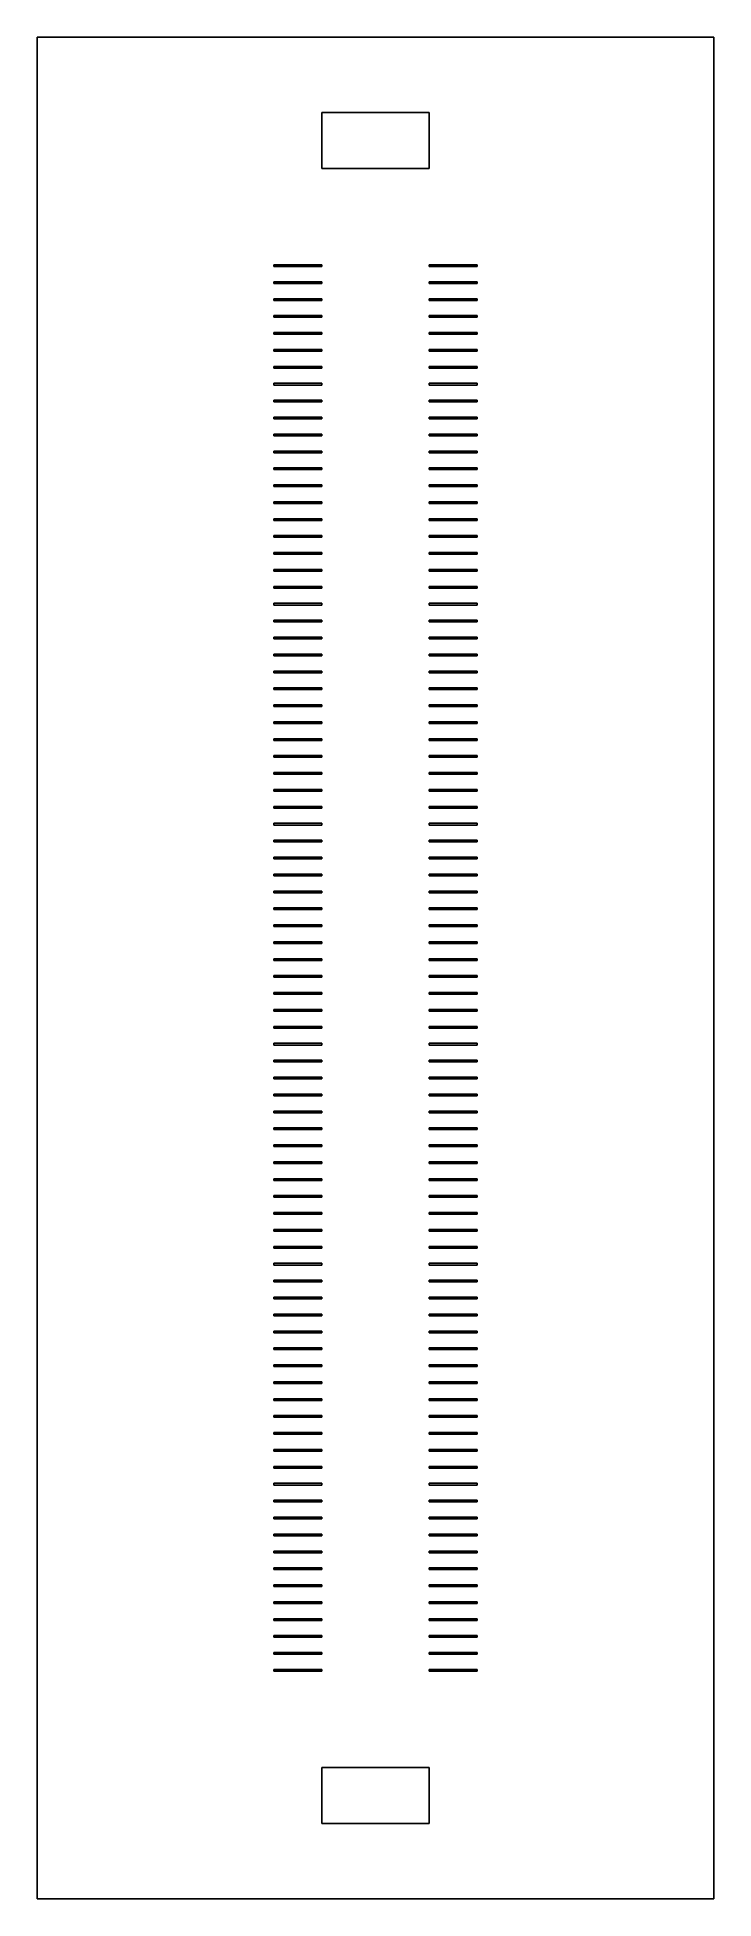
# Model space of a CAD drawing. Header units: millimetres. Extents: x -57.5 to -37.5, y 4 to 59.
import ezdxf

# ---------------------------------------------------------------- set-up
doc = ezdxf.new("R2010")
doc.units = ezdxf.units.MM

msp = doc.modelspace()

# ---------------------------------------------------------------- linework, layer by layer
at = {"color": 7, "linetype": 'Continuous', "lineweight": 25}
for p, q in [((-57.5, 59), (-57.5, 4)), ((-37.5, 59), (-57.5, 59)), ((-37.5, 4), (-37.5, 59)), ((-49.085, 56.78), (-49.085, 55.12)), ((-45.915, 56.78), (-49.085, 56.78)), ((-45.915, 55.12), (-45.915, 56.78)), ((-49.085, 55.12), (-45.915, 55.12)), ((-50.51, 52.275), (-50.51, 52.225)), ((-49.09, 52.275), (-50.51, 52.275)), ((-49.09, 52.225), (-49.09, 52.275)), ((-45.91, 52.275), (-45.91, 52.225)), ((-44.49, 52.275), (-45.91, 52.275)), ((-44.49, 52.225), (-44.49, 52.275)), ((-50.51, 52.225), (-49.09, 52.225)), ((-50.51, 51.775), (-50.51, 51.725)), ((-49.09, 51.775), (-50.51, 51.775)), ((-50.51, 51.725), (-49.09, 51.725)), ((-49.09, 51.725), (-49.09, 51.775)), ((-45.91, 52.225), (-44.49, 52.225)), ((-45.91, 51.775), (-45.91, 51.725)), ((-44.49, 51.775), (-45.91, 51.775)), ((-45.91, 51.725), (-44.49, 51.725)), ((-44.49, 51.725), (-44.49, 51.775)), ((-50.51, 51.275), (-50.51, 51.225)), ((-49.09, 51.275), (-50.51, 51.275)), ((-50.51, 51.225), (-49.09, 51.225)), ((-49.09, 51.225), (-49.09, 51.275)), ((-45.91, 51.275), (-45.91, 51.225)), ((-44.49, 51.275), (-45.91, 51.275)), ((-45.91, 51.225), (-44.49, 51.225)), ((-44.49, 51.225), (-44.49, 51.275)), ((-50.51, 50.775), (-50.51, 50.725)), ((-49.09, 50.775), (-50.51, 50.775)), ((-50.51, 50.725), (-49.09, 50.725)), ((-49.09, 50.725), (-49.09, 50.775)), ((-45.91, 50.775), (-45.91, 50.725)), ((-44.49, 50.775), (-45.91, 50.775)), ((-45.91, 50.725), (-44.49, 50.725)), ((-44.49, 50.725), (-44.49, 50.775)), ((-50.51, 50.275), (-50.51, 50.225)), ((-49.09, 50.275), (-50.51, 50.275)), ((-50.51, 50.225), (-49.09, 50.225)), ((-49.09, 50.225), (-49.09, 50.275)), ((-45.91, 50.275), (-45.91, 50.225)), ((-44.49, 50.275), (-45.91, 50.275)), ((-45.91, 50.225), (-44.49, 50.225)), ((-44.49, 50.225), (-44.49, 50.275)), ((-50.51, 49.775), (-50.51, 49.725)), ((-49.09, 49.775), (-50.51, 49.775)), ((-50.51, 49.725), (-49.09, 49.725)), ((-49.09, 49.725), (-49.09, 49.775)), ((-45.91, 49.775), (-45.91, 49.725)), ((-44.49, 49.775), (-45.91, 49.775)), ((-45.91, 49.725), (-44.49, 49.725)), ((-44.49, 49.725), (-44.49, 49.775)), ((-50.51, 49.275), (-50.51, 49.225)), ((-49.09, 49.275), (-50.51, 49.275)), ((-50.51, 49.225), (-49.09, 49.225)), ((-49.09, 49.225), (-49.09, 49.275)), ((-45.91, 49.275), (-45.91, 49.225)), ((-44.49, 49.275), (-45.91, 49.275)), ((-45.91, 49.225), (-44.49, 49.225)), ((-44.49, 49.225), (-44.49, 49.275)), ((-50.51, 48.775), (-50.51, 48.725)), ((-49.09, 48.775), (-50.51, 48.775)), ((-50.51, 48.725), (-49.09, 48.725)), ((-49.09, 48.725), (-49.09, 48.775)), ((-45.91, 48.775), (-45.91, 48.725)), ((-44.49, 48.775), (-45.91, 48.775)), ((-45.91, 48.725), (-44.49, 48.725)), ((-44.49, 48.725), (-44.49, 48.775)), ((-50.51, 48.275), (-50.51, 48.225)), ((-49.09, 48.275), (-50.51, 48.275)), ((-50.51, 48.225), (-49.09, 48.225)), ((-49.09, 48.225), (-49.09, 48.275)), ((-45.91, 48.275), (-45.91, 48.225)), ((-44.49, 48.275), (-45.91, 48.275)), ((-45.91, 48.225), (-44.49, 48.225)), ((-44.49, 48.225), (-44.49, 48.275)), ((-50.51, 47.775), (-50.51, 47.725)), ((-49.09, 47.775), (-50.51, 47.775)), ((-50.51, 47.725), (-49.09, 47.725)), ((-49.09, 47.725), (-49.09, 47.775)), ((-45.91, 47.775), (-45.91, 47.725)), ((-44.49, 47.775), (-45.91, 47.775)), ((-45.91, 47.725), (-44.49, 47.725)), ((-44.49, 47.725), (-44.49, 47.775)), ((-50.51, 47.275), (-50.51, 47.225)), ((-49.09, 47.275), (-50.51, 47.275)), ((-50.51, 47.225), (-49.09, 47.225)), ((-50.51, 46.775), (-50.51, 46.725)), ((-49.09, 46.775), (-50.51, 46.775)), ((-49.09, 47.225), (-49.09, 47.275)), ((-49.09, 46.725), (-49.09, 46.775)), ((-45.91, 47.275), (-45.91, 47.225)), ((-44.49, 47.275), (-45.91, 47.275)), ((-45.91, 47.225), (-44.49, 47.225)), ((-45.91, 46.775), (-45.91, 46.725)), ((-44.49, 46.775), (-45.91, 46.775)), ((-44.49, 47.225), (-44.49, 47.275)), ((-44.49, 46.725), (-44.49, 46.775)), ((-50.51, 46.725), (-49.09, 46.725)), ((-50.51, 46.275), (-50.51, 46.225)), ((-49.09, 46.275), (-50.51, 46.275)), ((-50.51, 46.225), (-49.09, 46.225)), ((-49.09, 46.225), (-49.09, 46.275)), ((-45.91, 46.725), (-44.49, 46.725)), ((-45.91, 46.275), (-45.91, 46.225)), ((-44.49, 46.275), (-45.91, 46.275)), ((-45.91, 46.225), (-44.49, 46.225)), ((-44.49, 46.225), (-44.49, 46.275)), ((-50.51, 45.775), (-50.51, 45.725)), ((-49.09, 45.775), (-50.51, 45.775)), ((-50.51, 45.725), (-49.09, 45.725)), ((-49.09, 45.725), (-49.09, 45.775)), ((-45.91, 45.775), (-45.91, 45.725)), ((-44.49, 45.775), (-45.91, 45.775)), ((-45.91, 45.725), (-44.49, 45.725)), ((-44.49, 45.725), (-44.49, 45.775)), ((-50.51, 45.275), (-50.51, 45.225)), ((-49.09, 45.275), (-50.51, 45.275)), ((-50.51, 45.225), (-49.09, 45.225)), ((-49.09, 45.225), (-49.09, 45.275)), ((-45.91, 45.275), (-45.91, 45.225)), ((-44.49, 45.275), (-45.91, 45.275)), ((-45.91, 45.225), (-44.49, 45.225)), ((-44.49, 45.225), (-44.49, 45.275)), ((-50.51, 44.775), (-50.51, 44.725)), ((-49.09, 44.775), (-50.51, 44.775)), ((-50.51, 44.725), (-49.09, 44.725)), ((-49.09, 44.725), (-49.09, 44.775)), ((-45.91, 44.775), (-45.91, 44.725)), ((-44.49, 44.775), (-45.91, 44.775)), ((-45.91, 44.725), (-44.49, 44.725)), ((-44.49, 44.725), (-44.49, 44.775)), ((-50.51, 44.275), (-50.51, 44.225)), ((-49.09, 44.275), (-50.51, 44.275)), ((-50.51, 44.225), (-49.09, 44.225)), ((-49.09, 44.225), (-49.09, 44.275)), ((-45.91, 44.275), (-45.91, 44.225)), ((-44.49, 44.275), (-45.91, 44.275)), ((-45.91, 44.225), (-44.49, 44.225)), ((-44.49, 44.225), (-44.49, 44.275)), ((-50.51, 43.775), (-50.51, 43.725)), ((-49.09, 43.775), (-50.51, 43.775)), ((-50.51, 43.725), (-49.09, 43.725)), ((-49.09, 43.725), (-49.09, 43.775)), ((-45.91, 43.775), (-45.91, 43.725)), ((-44.49, 43.775), (-45.91, 43.775)), ((-45.91, 43.725), (-44.49, 43.725)), ((-44.49, 43.725), (-44.49, 43.775)), ((-50.51, 43.275), (-50.51, 43.225)), ((-49.09, 43.275), (-50.51, 43.275)), ((-50.51, 43.225), (-49.09, 43.225)), ((-49.09, 43.225), (-49.09, 43.275)), ((-45.91, 43.275), (-45.91, 43.225)), ((-44.49, 43.275), (-45.91, 43.275)), ((-45.91, 43.225), (-44.49, 43.225)), ((-44.49, 43.225), (-44.49, 43.275)), ((-50.51, 42.775), (-50.51, 42.725)), ((-49.09, 42.775), (-50.51, 42.775)), ((-50.51, 42.725), (-49.09, 42.725)), ((-49.09, 42.725), (-49.09, 42.775)), ((-45.91, 42.775), (-45.91, 42.725)), ((-44.49, 42.775), (-45.91, 42.775)), ((-45.91, 42.725), (-44.49, 42.725)), ((-44.49, 42.725), (-44.49, 42.775)), ((-50.51, 42.275), (-50.51, 42.225)), ((-49.09, 42.275), (-50.51, 42.275)), ((-50.51, 42.225), (-49.09, 42.225)), ((-49.09, 42.225), (-49.09, 42.275)), ((-45.91, 42.275), (-45.91, 42.225)), ((-44.49, 42.275), (-45.91, 42.275)), ((-45.91, 42.225), (-44.49, 42.225)), ((-44.49, 42.225), (-44.49, 42.275)), ((-50.51, 41.775), (-50.51, 41.725)), ((-49.09, 41.775), (-50.51, 41.775)), ((-50.51, 41.725), (-49.09, 41.725)), ((-50.51, 41.275), (-50.51, 41.225)), ((-49.09, 41.275), (-50.51, 41.275)), ((-49.09, 41.725), (-49.09, 41.775)), ((-49.09, 41.225), (-49.09, 41.275)), ((-45.91, 41.775), (-45.91, 41.725)), ((-44.49, 41.775), (-45.91, 41.775)), ((-45.91, 41.725), (-44.49, 41.725)), ((-45.91, 41.275), (-45.91, 41.225)), ((-44.49, 41.275), (-45.91, 41.275)), ((-44.49, 41.725), (-44.49, 41.775)), ((-44.49, 41.225), (-44.49, 41.275)), ((-50.51, 41.225), (-49.09, 41.225)), ((-50.51, 40.775), (-50.51, 40.725)), ((-49.09, 40.775), (-50.51, 40.775)), ((-50.51, 40.725), (-49.09, 40.725)), ((-49.09, 40.725), (-49.09, 40.775)), ((-45.91, 41.225), (-44.49, 41.225)), ((-45.91, 40.775), (-45.91, 40.725)), ((-44.49, 40.775), (-45.91, 40.775)), ((-45.91, 40.725), (-44.49, 40.725)), ((-44.49, 40.725), (-44.49, 40.775)), ((-50.51, 40.275), (-50.51, 40.225)), ((-49.09, 40.275), (-50.51, 40.275)), ((-50.51, 40.225), (-49.09, 40.225)), ((-49.09, 40.225), (-49.09, 40.275)), ((-45.91, 40.275), (-45.91, 40.225)), ((-44.49, 40.275), (-45.91, 40.275)), ((-45.91, 40.225), (-44.49, 40.225)), ((-44.49, 40.225), (-44.49, 40.275)), ((-50.51, 39.775), (-50.51, 39.725)), ((-49.09, 39.775), (-50.51, 39.775)), ((-50.51, 39.725), (-49.09, 39.725)), ((-49.09, 39.725), (-49.09, 39.775)), ((-45.91, 39.775), (-45.91, 39.725)), ((-44.49, 39.775), (-45.91, 39.775)), ((-45.91, 39.725), (-44.49, 39.725)), ((-44.49, 39.725), (-44.49, 39.775)), ((-50.51, 39.275), (-50.51, 39.225)), ((-49.09, 39.275), (-50.51, 39.275)), ((-50.51, 39.225), (-49.09, 39.225)), ((-49.09, 39.225), (-49.09, 39.275)), ((-45.91, 39.275), (-45.91, 39.225)), ((-44.49, 39.275), (-45.91, 39.275)), ((-45.91, 39.225), (-44.49, 39.225)), ((-44.49, 39.225), (-44.49, 39.275)), ((-50.51, 38.775), (-50.51, 38.725)), ((-49.09, 38.775), (-50.51, 38.775)), ((-50.51, 38.725), (-49.09, 38.725)), ((-49.09, 38.725), (-49.09, 38.775)), ((-45.91, 38.775), (-45.91, 38.725)), ((-44.49, 38.775), (-45.91, 38.775)), ((-45.91, 38.725), (-44.49, 38.725)), ((-44.49, 38.725), (-44.49, 38.775)), ((-50.51, 38.275), (-50.51, 38.225)), ((-49.09, 38.275), (-50.51, 38.275)), ((-50.51, 38.225), (-49.09, 38.225)), ((-49.09, 38.225), (-49.09, 38.275)), ((-45.91, 38.275), (-45.91, 38.225)), ((-44.49, 38.275), (-45.91, 38.275)), ((-45.91, 38.225), (-44.49, 38.225)), ((-44.49, 38.225), (-44.49, 38.275)), ((-50.51, 37.775), (-50.51, 37.725)), ((-49.09, 37.775), (-50.51, 37.775)), ((-50.51, 37.725), (-49.09, 37.725)), ((-49.09, 37.725), (-49.09, 37.775)), ((-45.91, 37.775), (-45.91, 37.725)), ((-44.49, 37.775), (-45.91, 37.775)), ((-45.91, 37.725), (-44.49, 37.725)), ((-44.49, 37.725), (-44.49, 37.775)), ((-50.51, 37.275), (-50.51, 37.225)), ((-49.09, 37.275), (-50.51, 37.275)), ((-50.51, 37.225), (-49.09, 37.225)), ((-49.09, 37.225), (-49.09, 37.275)), ((-45.91, 37.275), (-45.91, 37.225)), ((-44.49, 37.275), (-45.91, 37.275)), ((-45.91, 37.225), (-44.49, 37.225)), ((-44.49, 37.225), (-44.49, 37.275)), ((-50.51, 36.775), (-50.51, 36.725)), ((-49.09, 36.775), (-50.51, 36.775)), ((-50.51, 36.725), (-49.09, 36.725)), ((-49.09, 36.725), (-49.09, 36.775)), ((-45.91, 36.775), (-45.91, 36.725)), ((-44.49, 36.775), (-45.91, 36.775)), ((-45.91, 36.725), (-44.49, 36.725)), ((-44.49, 36.725), (-44.49, 36.775)), ((-50.51, 36.275), (-50.51, 36.225)), ((-49.09, 36.275), (-50.51, 36.275)), ((-50.51, 36.225), (-49.09, 36.225)), ((-50.51, 35.775), (-50.51, 35.725)), ((-49.09, 35.775), (-50.51, 35.775)), ((-49.09, 36.225), (-49.09, 36.275)), ((-49.09, 35.725), (-49.09, 35.775)), ((-45.91, 36.275), (-45.91, 36.225)), ((-44.49, 36.275), (-45.91, 36.275)), ((-45.91, 36.225), (-44.49, 36.225)), ((-45.91, 35.775), (-45.91, 35.725)), ((-44.49, 35.775), (-45.91, 35.775)), ((-44.49, 36.225), (-44.49, 36.275)), ((-44.49, 35.725), (-44.49, 35.775)), ((-50.51, 35.725), (-49.09, 35.725)), ((-50.51, 35.275), (-50.51, 35.225)), ((-49.09, 35.275), (-50.51, 35.275)), ((-50.51, 35.225), (-49.09, 35.225)), ((-49.09, 35.225), (-49.09, 35.275)), ((-45.91, 35.725), (-44.49, 35.725)), ((-45.91, 35.275), (-45.91, 35.225)), ((-44.49, 35.275), (-45.91, 35.275)), ((-45.91, 35.225), (-44.49, 35.225)), ((-44.49, 35.225), (-44.49, 35.275)), ((-50.51, 34.775), (-50.51, 34.725)), ((-49.09, 34.775), (-50.51, 34.775)), ((-50.51, 34.725), (-49.09, 34.725)), ((-49.09, 34.725), (-49.09, 34.775)), ((-45.91, 34.775), (-45.91, 34.725)), ((-44.49, 34.775), (-45.91, 34.775)), ((-45.91, 34.725), (-44.49, 34.725)), ((-44.49, 34.725), (-44.49, 34.775)), ((-50.51, 34.275), (-50.51, 34.225)), ((-49.09, 34.275), (-50.51, 34.275)), ((-50.51, 34.225), (-49.09, 34.225)), ((-49.09, 34.225), (-49.09, 34.275)), ((-45.91, 34.275), (-45.91, 34.225)), ((-44.49, 34.275), (-45.91, 34.275)), ((-45.91, 34.225), (-44.49, 34.225)), ((-44.49, 34.225), (-44.49, 34.275)), ((-50.51, 33.775), (-50.51, 33.725)), ((-49.09, 33.775), (-50.51, 33.775)), ((-50.51, 33.725), (-49.09, 33.725)), ((-49.09, 33.725), (-49.09, 33.775)), ((-45.91, 33.775), (-45.91, 33.725)), ((-44.49, 33.775), (-45.91, 33.775)), ((-45.91, 33.725), (-44.49, 33.725)), ((-44.49, 33.725), (-44.49, 33.775)), ((-50.51, 33.275), (-50.51, 33.225)), ((-49.09, 33.275), (-50.51, 33.275)), ((-50.51, 33.225), (-49.09, 33.225)), ((-49.09, 33.225), (-49.09, 33.275)), ((-45.91, 33.275), (-45.91, 33.225)), ((-44.49, 33.275), (-45.91, 33.275)), ((-45.91, 33.225), (-44.49, 33.225)), ((-44.49, 33.225), (-44.49, 33.275)), ((-50.51, 32.775), (-50.51, 32.725)), ((-49.09, 32.775), (-50.51, 32.775)), ((-50.51, 32.725), (-49.09, 32.725)), ((-49.09, 32.725), (-49.09, 32.775)), ((-45.91, 32.775), (-45.91, 32.725)), ((-44.49, 32.775), (-45.91, 32.775)), ((-45.91, 32.725), (-44.49, 32.725)), ((-44.49, 32.725), (-44.49, 32.775)), ((-50.51, 32.275), (-50.51, 32.225)), ((-49.09, 32.275), (-50.51, 32.275)), ((-50.51, 32.225), (-49.09, 32.225)), ((-49.09, 32.225), (-49.09, 32.275)), ((-45.91, 32.275), (-45.91, 32.225)), ((-44.49, 32.275), (-45.91, 32.275)), ((-45.91, 32.225), (-44.49, 32.225)), ((-44.49, 32.225), (-44.49, 32.275)), ((-50.51, 31.775), (-50.51, 31.725)), ((-49.09, 31.775), (-50.51, 31.775)), ((-50.51, 31.725), (-49.09, 31.725)), ((-49.09, 31.725), (-49.09, 31.775)), ((-45.91, 31.775), (-45.91, 31.725)), ((-44.49, 31.775), (-45.91, 31.775)), ((-45.91, 31.725), (-44.49, 31.725)), ((-44.49, 31.725), (-44.49, 31.775)), ((-50.51, 31.275), (-50.51, 31.225)), ((-49.09, 31.275), (-50.51, 31.275)), ((-50.51, 31.225), (-49.09, 31.225)), ((-49.09, 31.225), (-49.09, 31.275)), ((-45.91, 31.275), (-45.91, 31.225)), ((-44.49, 31.275), (-45.91, 31.275)), ((-45.91, 31.225), (-44.49, 31.225)), ((-44.49, 31.225), (-44.49, 31.275)), ((-50.51, 30.775), (-50.51, 30.725)), ((-49.09, 30.775), (-50.51, 30.775)), ((-50.51, 30.725), (-49.09, 30.725)), ((-50.51, 30.275), (-50.51, 30.225)), ((-49.09, 30.275), (-50.51, 30.275)), ((-49.09, 30.725), (-49.09, 30.775)), ((-49.09, 30.225), (-49.09, 30.275)), ((-45.91, 30.775), (-45.91, 30.725)), ((-44.49, 30.775), (-45.91, 30.775)), ((-45.91, 30.725), (-44.49, 30.725)), ((-45.91, 30.275), (-45.91, 30.225)), ((-44.49, 30.275), (-45.91, 30.275)), ((-44.49, 30.725), (-44.49, 30.775)), ((-44.49, 30.225), (-44.49, 30.275)), ((-50.51, 30.225), (-49.09, 30.225)), ((-50.51, 29.775), (-50.51, 29.725)), ((-49.09, 29.775), (-50.51, 29.775)), ((-50.51, 29.725), (-49.09, 29.725)), ((-49.09, 29.725), (-49.09, 29.775)), ((-45.91, 30.225), (-44.49, 30.225)), ((-45.91, 29.775), (-45.91, 29.725)), ((-44.49, 29.775), (-45.91, 29.775)), ((-45.91, 29.725), (-44.49, 29.725)), ((-44.49, 29.725), (-44.49, 29.775)), ((-50.51, 29.275), (-50.51, 29.225)), ((-49.09, 29.275), (-50.51, 29.275)), ((-50.51, 29.225), (-49.09, 29.225)), ((-49.09, 29.225), (-49.09, 29.275)), ((-45.91, 29.275), (-45.91, 29.225)), ((-44.49, 29.275), (-45.91, 29.275)), ((-45.91, 29.225), (-44.49, 29.225)), ((-44.49, 29.225), (-44.49, 29.275)), ((-50.51, 28.775), (-50.51, 28.725)), ((-49.09, 28.775), (-50.51, 28.775)), ((-50.51, 28.725), (-49.09, 28.725)), ((-49.09, 28.725), (-49.09, 28.775)), ((-45.91, 28.775), (-45.91, 28.725)), ((-44.49, 28.775), (-45.91, 28.775)), ((-45.91, 28.725), (-44.49, 28.725)), ((-44.49, 28.725), (-44.49, 28.775)), ((-50.51, 28.275), (-50.51, 28.225)), ((-49.09, 28.275), (-50.51, 28.275)), ((-50.51, 28.225), (-49.09, 28.225)), ((-49.09, 28.225), (-49.09, 28.275)), ((-45.91, 28.275), (-45.91, 28.225)), ((-44.49, 28.275), (-45.91, 28.275)), ((-45.91, 28.225), (-44.49, 28.225)), ((-44.49, 28.225), (-44.49, 28.275)), ((-50.51, 27.775), (-50.51, 27.725)), ((-49.09, 27.775), (-50.51, 27.775)), ((-50.51, 27.725), (-49.09, 27.725)), ((-49.09, 27.725), (-49.09, 27.775)), ((-45.91, 27.775), (-45.91, 27.725)), ((-44.49, 27.775), (-45.91, 27.775)), ((-45.91, 27.725), (-44.49, 27.725)), ((-44.49, 27.725), (-44.49, 27.775)), ((-50.51, 27.275), (-50.51, 27.225)), ((-49.09, 27.275), (-50.51, 27.275)), ((-50.51, 27.225), (-49.09, 27.225)), ((-49.09, 27.225), (-49.09, 27.275)), ((-45.91, 27.275), (-45.91, 27.225)), ((-44.49, 27.275), (-45.91, 27.275)), ((-45.91, 27.225), (-44.49, 27.225)), ((-44.49, 27.225), (-44.49, 27.275)), ((-50.51, 26.775), (-50.51, 26.725)), ((-49.09, 26.775), (-50.51, 26.775)), ((-50.51, 26.725), (-49.09, 26.725)), ((-49.09, 26.725), (-49.09, 26.775)), ((-45.91, 26.775), (-45.91, 26.725)), ((-44.49, 26.775), (-45.91, 26.775)), ((-45.91, 26.725), (-44.49, 26.725)), ((-44.49, 26.725), (-44.49, 26.775)), ((-50.51, 26.275), (-50.51, 26.225)), ((-49.09, 26.275), (-50.51, 26.275)), ((-50.51, 26.225), (-49.09, 26.225)), ((-49.09, 26.225), (-49.09, 26.275)), ((-45.91, 26.275), (-45.91, 26.225)), ((-44.49, 26.275), (-45.91, 26.275)), ((-45.91, 26.225), (-44.49, 26.225)), ((-44.49, 26.225), (-44.49, 26.275)), ((-50.51, 25.775), (-50.51, 25.725)), ((-49.09, 25.775), (-50.51, 25.775)), ((-50.51, 25.725), (-49.09, 25.725)), ((-49.09, 25.725), (-49.09, 25.775)), ((-45.91, 25.775), (-45.91, 25.725)), ((-44.49, 25.775), (-45.91, 25.775)), ((-45.91, 25.725), (-44.49, 25.725)), ((-44.49, 25.725), (-44.49, 25.775)), ((-50.51, 25.275), (-50.51, 25.225)), ((-49.09, 25.275), (-50.51, 25.275)), ((-50.51, 25.225), (-49.09, 25.225)), ((-50.51, 24.775), (-50.51, 24.725)), ((-49.09, 24.775), (-50.51, 24.775)), ((-49.09, 25.225), (-49.09, 25.275)), ((-49.09, 24.725), (-49.09, 24.775)), ((-45.91, 25.275), (-45.91, 25.225)), ((-44.49, 25.275), (-45.91, 25.275)), ((-45.91, 25.225), (-44.49, 25.225)), ((-45.91, 24.775), (-45.91, 24.725)), ((-44.49, 24.775), (-45.91, 24.775)), ((-44.49, 25.225), (-44.49, 25.275)), ((-44.49, 24.725), (-44.49, 24.775)), ((-50.51, 24.725), (-49.09, 24.725)), ((-50.51, 24.275), (-50.51, 24.225)), ((-49.09, 24.275), (-50.51, 24.275)), ((-50.51, 24.225), (-49.09, 24.225)), ((-49.09, 24.225), (-49.09, 24.275)), ((-45.91, 24.725), (-44.49, 24.725)), ((-45.91, 24.275), (-45.91, 24.225)), ((-44.49, 24.275), (-45.91, 24.275)), ((-45.91, 24.225), (-44.49, 24.225)), ((-44.49, 24.225), (-44.49, 24.275)), ((-50.51, 23.775), (-50.51, 23.725)), ((-49.09, 23.775), (-50.51, 23.775)), ((-50.51, 23.725), (-49.09, 23.725)), ((-49.09, 23.725), (-49.09, 23.775)), ((-45.91, 23.775), (-45.91, 23.725)), ((-44.49, 23.775), (-45.91, 23.775)), ((-45.91, 23.725), (-44.49, 23.725)), ((-44.49, 23.725), (-44.49, 23.775)), ((-50.51, 23.275), (-50.51, 23.225)), ((-49.09, 23.275), (-50.51, 23.275)), ((-50.51, 23.225), (-49.09, 23.225)), ((-49.09, 23.225), (-49.09, 23.275)), ((-45.91, 23.275), (-45.91, 23.225)), ((-44.49, 23.275), (-45.91, 23.275)), ((-45.91, 23.225), (-44.49, 23.225)), ((-44.49, 23.225), (-44.49, 23.275)), ((-50.51, 22.775), (-50.51, 22.725)), ((-49.09, 22.775), (-50.51, 22.775)), ((-50.51, 22.725), (-49.09, 22.725)), ((-49.09, 22.725), (-49.09, 22.775)), ((-45.91, 22.775), (-45.91, 22.725)), ((-44.49, 22.775), (-45.91, 22.775)), ((-45.91, 22.725), (-44.49, 22.725)), ((-44.49, 22.725), (-44.49, 22.775)), ((-50.51, 22.275), (-50.51, 22.225)), ((-49.09, 22.275), (-50.51, 22.275)), ((-50.51, 22.225), (-49.09, 22.225)), ((-49.09, 22.225), (-49.09, 22.275)), ((-45.91, 22.275), (-45.91, 22.225)), ((-44.49, 22.275), (-45.91, 22.275)), ((-45.91, 22.225), (-44.49, 22.225)), ((-44.49, 22.225), (-44.49, 22.275)), ((-50.51, 21.775), (-50.51, 21.725)), ((-49.09, 21.775), (-50.51, 21.775)), ((-50.51, 21.725), (-49.09, 21.725)), ((-49.09, 21.725), (-49.09, 21.775)), ((-45.91, 21.775), (-45.91, 21.725)), ((-44.49, 21.775), (-45.91, 21.775)), ((-45.91, 21.725), (-44.49, 21.725)), ((-44.49, 21.725), (-44.49, 21.775)), ((-50.51, 21.275), (-50.51, 21.225)), ((-49.09, 21.275), (-50.51, 21.275)), ((-50.51, 21.225), (-49.09, 21.225)), ((-49.09, 21.225), (-49.09, 21.275)), ((-45.91, 21.275), (-45.91, 21.225)), ((-44.49, 21.275), (-45.91, 21.275)), ((-45.91, 21.225), (-44.49, 21.225)), ((-44.49, 21.225), (-44.49, 21.275)), ((-50.51, 20.775), (-50.51, 20.725)), ((-49.09, 20.775), (-50.51, 20.775)), ((-50.51, 20.725), (-49.09, 20.725)), ((-49.09, 20.725), (-49.09, 20.775)), ((-45.91, 20.775), (-45.91, 20.725)), ((-44.49, 20.775), (-45.91, 20.775)), ((-45.91, 20.725), (-44.49, 20.725)), ((-44.49, 20.725), (-44.49, 20.775)), ((-50.51, 20.275), (-50.51, 20.225)), ((-49.09, 20.275), (-50.51, 20.275)), ((-50.51, 20.225), (-49.09, 20.225)), ((-49.09, 20.225), (-49.09, 20.275)), ((-45.91, 20.275), (-45.91, 20.225)), ((-44.49, 20.275), (-45.91, 20.275)), ((-45.91, 20.225), (-44.49, 20.225)), ((-44.49, 20.225), (-44.49, 20.275)), ((-50.51, 19.775), (-50.51, 19.725)), ((-49.09, 19.775), (-50.51, 19.775)), ((-50.51, 19.725), (-49.09, 19.725)), ((-50.51, 19.275), (-50.51, 19.225)), ((-49.09, 19.275), (-50.51, 19.275)), ((-49.09, 19.725), (-49.09, 19.775)), ((-49.09, 19.225), (-49.09, 19.275)), ((-45.91, 19.775), (-45.91, 19.725)), ((-44.49, 19.775), (-45.91, 19.775)), ((-45.91, 19.725), (-44.49, 19.725)), ((-45.91, 19.275), (-45.91, 19.225)), ((-44.49, 19.275), (-45.91, 19.275)), ((-44.49, 19.725), (-44.49, 19.775)), ((-44.49, 19.225), (-44.49, 19.275)), ((-50.51, 19.225), (-49.09, 19.225)), ((-50.51, 18.775), (-50.51, 18.725)), ((-49.09, 18.775), (-50.51, 18.775)), ((-50.51, 18.725), (-49.09, 18.725)), ((-49.09, 18.725), (-49.09, 18.775)), ((-45.91, 19.225), (-44.49, 19.225)), ((-45.91, 18.775), (-45.91, 18.725)), ((-44.49, 18.775), (-45.91, 18.775)), ((-45.91, 18.725), (-44.49, 18.725)), ((-44.49, 18.725), (-44.49, 18.775)), ((-50.51, 18.275), (-50.51, 18.225)), ((-49.09, 18.275), (-50.51, 18.275)), ((-50.51, 18.225), (-49.09, 18.225)), ((-49.09, 18.225), (-49.09, 18.275)), ((-45.91, 18.275), (-45.91, 18.225)), ((-44.49, 18.275), (-45.91, 18.275)), ((-45.91, 18.225), (-44.49, 18.225)), ((-44.49, 18.225), (-44.49, 18.275)), ((-50.51, 17.775), (-50.51, 17.725)), ((-49.09, 17.775), (-50.51, 17.775)), ((-50.51, 17.725), (-49.09, 17.725)), ((-49.09, 17.725), (-49.09, 17.775)), ((-45.91, 17.775), (-45.91, 17.725)), ((-44.49, 17.775), (-45.91, 17.775)), ((-45.91, 17.725), (-44.49, 17.725)), ((-44.49, 17.725), (-44.49, 17.775)), ((-50.51, 17.275), (-50.51, 17.225)), ((-49.09, 17.275), (-50.51, 17.275)), ((-50.51, 17.225), (-49.09, 17.225)), ((-49.09, 17.225), (-49.09, 17.275)), ((-45.91, 17.275), (-45.91, 17.225)), ((-44.49, 17.275), (-45.91, 17.275)), ((-45.91, 17.225), (-44.49, 17.225)), ((-44.49, 17.225), (-44.49, 17.275)), ((-50.51, 16.775), (-50.51, 16.725)), ((-49.09, 16.775), (-50.51, 16.775)), ((-50.51, 16.725), (-49.09, 16.725)), ((-49.09, 16.725), (-49.09, 16.775)), ((-45.91, 16.775), (-45.91, 16.725)), ((-44.49, 16.775), (-45.91, 16.775)), ((-45.91, 16.725), (-44.49, 16.725)), ((-44.49, 16.725), (-44.49, 16.775)), ((-50.51, 16.275), (-50.51, 16.225)), ((-49.09, 16.275), (-50.51, 16.275)), ((-50.51, 16.225), (-49.09, 16.225)), ((-49.09, 16.225), (-49.09, 16.275)), ((-45.91, 16.275), (-45.91, 16.225)), ((-44.49, 16.275), (-45.91, 16.275)), ((-45.91, 16.225), (-44.49, 16.225)), ((-44.49, 16.225), (-44.49, 16.275)), ((-50.51, 15.775), (-50.51, 15.725)), ((-49.09, 15.775), (-50.51, 15.775)), ((-50.51, 15.725), (-49.09, 15.725)), ((-49.09, 15.725), (-49.09, 15.775)), ((-45.91, 15.775), (-45.91, 15.725)), ((-44.49, 15.775), (-45.91, 15.775)), ((-45.91, 15.725), (-44.49, 15.725)), ((-44.49, 15.725), (-44.49, 15.775)), ((-50.51, 15.275), (-50.51, 15.225)), ((-49.09, 15.275), (-50.51, 15.275)), ((-50.51, 15.225), (-49.09, 15.225)), ((-49.09, 15.225), (-49.09, 15.275)), ((-45.91, 15.275), (-45.91, 15.225)), ((-44.49, 15.275), (-45.91, 15.275)), ((-45.91, 15.225), (-44.49, 15.225)), ((-44.49, 15.225), (-44.49, 15.275)), ((-50.51, 14.775), (-50.51, 14.725)), ((-49.09, 14.775), (-50.51, 14.775)), ((-50.51, 14.725), (-49.09, 14.725)), ((-49.09, 14.725), (-49.09, 14.775)), ((-45.91, 14.775), (-45.91, 14.725)), ((-44.49, 14.775), (-45.91, 14.775)), ((-45.91, 14.725), (-44.49, 14.725)), ((-44.49, 14.725), (-44.49, 14.775)), ((-50.51, 14.275), (-50.51, 14.225)), ((-49.09, 14.275), (-50.51, 14.275)), ((-50.51, 14.225), (-49.09, 14.225)), ((-50.51, 13.775), (-50.51, 13.725)), ((-49.09, 13.775), (-50.51, 13.775)), ((-49.09, 14.225), (-49.09, 14.275)), ((-49.09, 13.725), (-49.09, 13.775)), ((-45.91, 14.275), (-45.91, 14.225)), ((-44.49, 14.275), (-45.91, 14.275)), ((-45.91, 14.225), (-44.49, 14.225)), ((-45.91, 13.775), (-45.91, 13.725)), ((-44.49, 13.775), (-45.91, 13.775)), ((-44.49, 14.225), (-44.49, 14.275)), ((-44.49, 13.725), (-44.49, 13.775)), ((-50.51, 13.725), (-49.09, 13.725)), ((-50.51, 13.275), (-50.51, 13.225)), ((-49.09, 13.275), (-50.51, 13.275)), ((-50.51, 13.225), (-49.09, 13.225)), ((-49.09, 13.225), (-49.09, 13.275)), ((-45.91, 13.725), (-44.49, 13.725)), ((-45.91, 13.275), (-45.91, 13.225)), ((-44.49, 13.275), (-45.91, 13.275)), ((-45.91, 13.225), (-44.49, 13.225)), ((-44.49, 13.225), (-44.49, 13.275)), ((-50.51, 12.775), (-50.51, 12.725)), ((-49.09, 12.775), (-50.51, 12.775)), ((-50.51, 12.725), (-49.09, 12.725)), ((-49.09, 12.725), (-49.09, 12.775)), ((-45.91, 12.775), (-45.91, 12.725)), ((-44.49, 12.775), (-45.91, 12.775)), ((-45.91, 12.725), (-44.49, 12.725)), ((-44.49, 12.725), (-44.49, 12.775)), ((-50.51, 12.275), (-50.51, 12.225)), ((-49.09, 12.275), (-50.51, 12.275)), ((-50.51, 12.225), (-49.09, 12.225)), ((-49.09, 12.225), (-49.09, 12.275)), ((-45.91, 12.275), (-45.91, 12.225)), ((-44.49, 12.275), (-45.91, 12.275)), ((-45.91, 12.225), (-44.49, 12.225)), ((-44.49, 12.225), (-44.49, 12.275)), ((-50.51, 11.775), (-50.51, 11.725)), ((-49.09, 11.775), (-50.51, 11.775)), ((-50.51, 11.725), (-49.09, 11.725)), ((-49.09, 11.725), (-49.09, 11.775)), ((-45.91, 11.775), (-45.91, 11.725)), ((-44.49, 11.775), (-45.91, 11.775)), ((-45.91, 11.725), (-44.49, 11.725)), ((-44.49, 11.725), (-44.49, 11.775)), ((-50.51, 11.275), (-50.51, 11.225)), ((-49.09, 11.275), (-50.51, 11.275)), ((-50.51, 11.225), (-49.09, 11.225)), ((-49.09, 11.225), (-49.09, 11.275)), ((-45.91, 11.275), (-45.91, 11.225)), ((-44.49, 11.275), (-45.91, 11.275)), ((-45.91, 11.225), (-44.49, 11.225)), ((-44.49, 11.225), (-44.49, 11.275)), ((-50.51, 10.775), (-50.51, 10.725)), ((-49.09, 10.775), (-50.51, 10.775)), ((-50.51, 10.725), (-49.09, 10.725)), ((-49.09, 10.725), (-49.09, 10.775)), ((-45.91, 10.775), (-45.91, 10.725)), ((-44.49, 10.775), (-45.91, 10.775)), ((-45.91, 10.725), (-44.49, 10.725)), ((-44.49, 10.725), (-44.49, 10.775)), ((-49.085, 7.88), (-49.085, 6.22)), ((-45.915, 7.88), (-49.085, 7.88)), ((-45.915, 6.22), (-45.915, 7.88)), ((-49.085, 6.22), (-45.915, 6.22)), ((-57.5, 4), (-37.5, 4))]:
    msp.add_line(p, q, dxfattribs=at)

doc.saveas('drawing.dxf')
